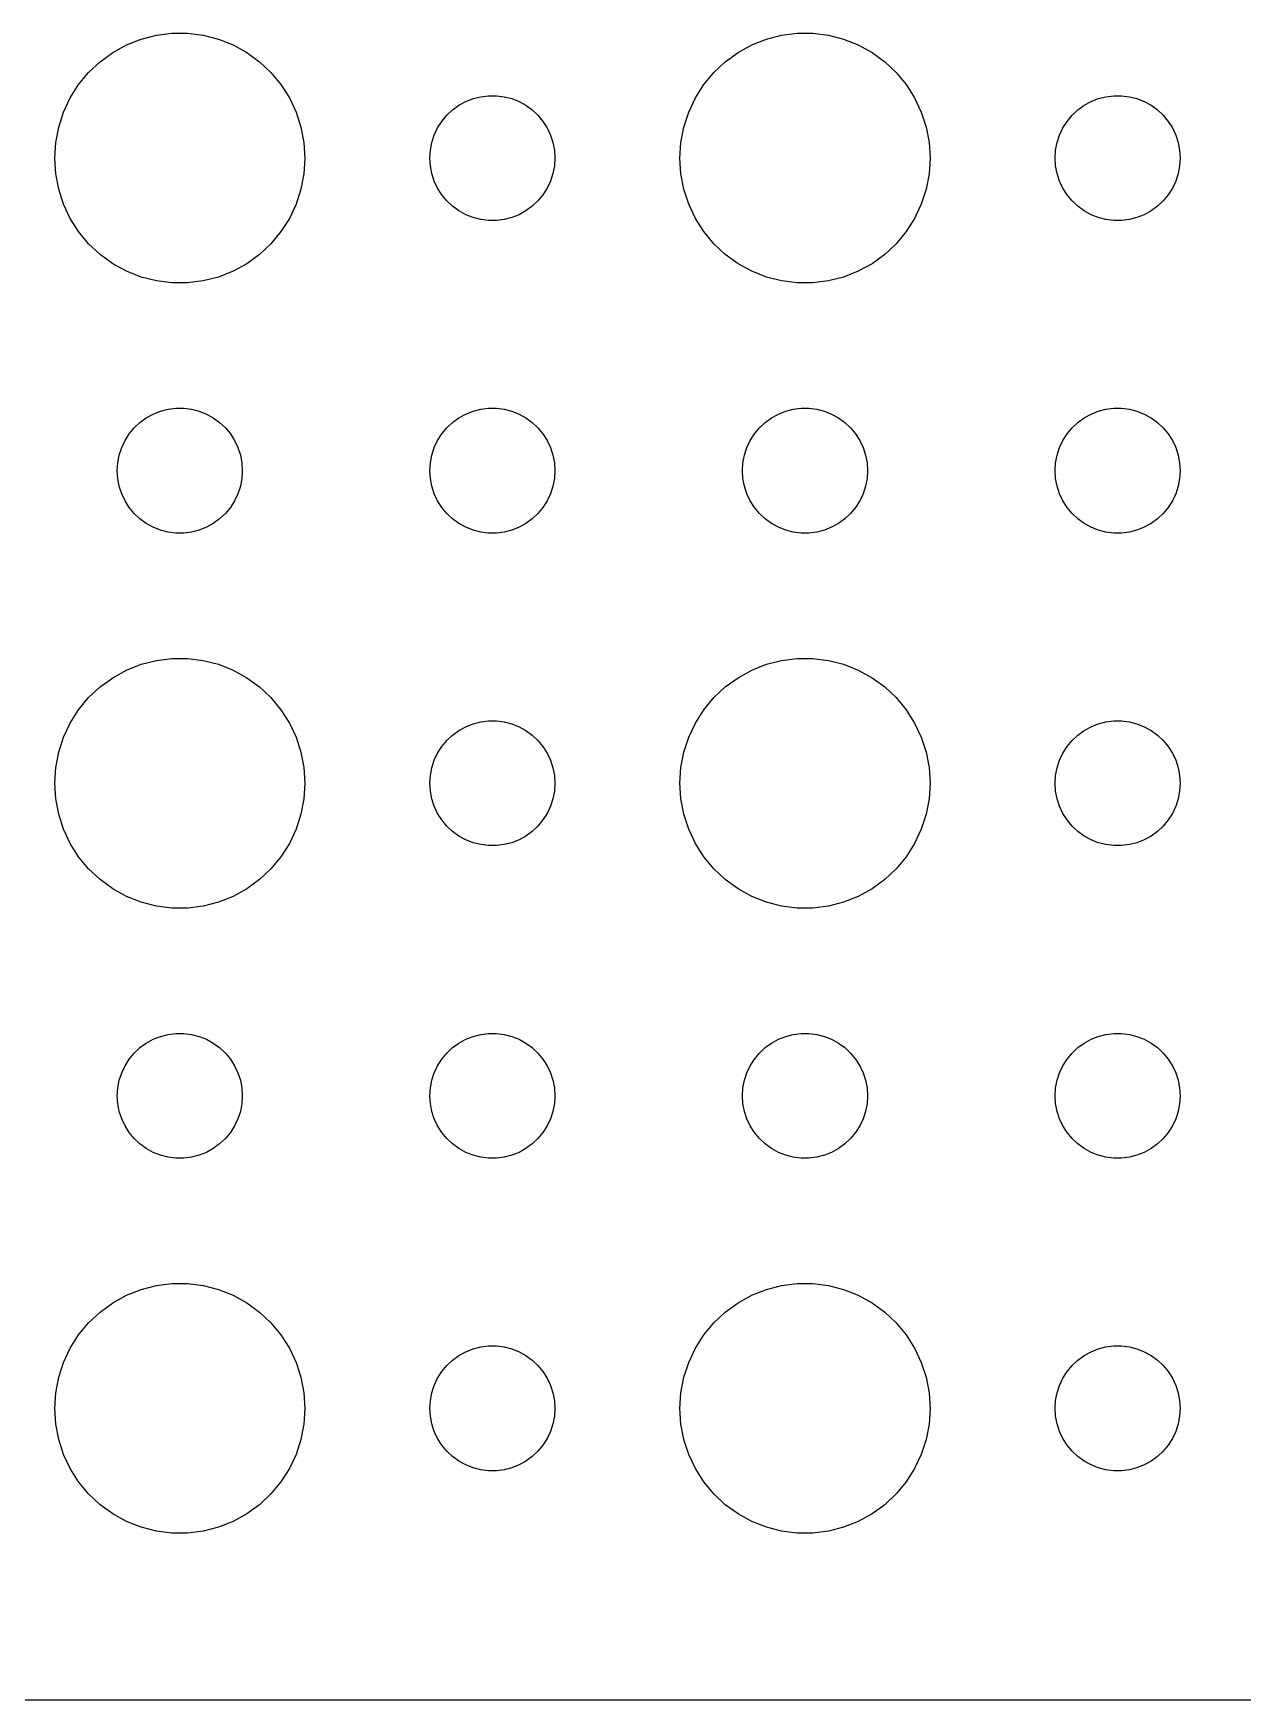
# Model space of a CAD drawing. Header units: metres. Extents: x -112 to 112, y -82 to 82.
# Drawn here: x -33.51 to -4.5, y -81.99 to -42.01 of the extents above; entities that cross this region are included whole.
import ezdxf

# ---------------------------------------------------------------- set-up
doc = ezdxf.new("R2010")
doc.units = ezdxf.units.M

msp = doc.modelspace()

# ---------------------------------------------------------------- linework, layer by layer
for p, q in [((-31.6075, -42.467), (-31.2773, -42.2855)), ((-31.2773, -42.2855), (-30.927, -42.1468)), ((-30.927, -42.1468), (-30.5621, -42.0531)), ((-30.5621, -42.0531), (-30.1884, -42.0059)), ((-30.1884, -42.0059), (-29.8116, -42.0059)), ((-29.8116, -42.0059), (-29.4379, -42.0531)), ((-29.4379, -42.0531), (-29.0729, -42.1468)), ((-29.0729, -42.1468), (-28.7227, -42.2855)), ((-28.7227, -42.2855), (-28.3925, -42.467)), ((-16.6075, -42.467), (-16.2773, -42.2855)), ((-16.2773, -42.2855), (-15.927, -42.1468)), ((-15.927, -42.1468), (-15.5621, -42.0531)), ((-15.5621, -42.0531), (-15.1884, -42.0059)), ((-15.1884, -42.0059), (-14.8116, -42.0059)), ((-14.8116, -42.0059), (-14.4379, -42.0531)), ((-14.4379, -42.0531), (-14.0729, -42.1468)), ((-14.0729, -42.1468), (-13.7227, -42.2855)), ((-13.7227, -42.2855), (-13.3925, -42.467)), ((-32.1869, -42.9464), (-31.9123, -42.6885)), ((-31.9123, -42.6885), (-31.6075, -42.467)), ((-28.3925, -42.467), (-28.0877, -42.6885)), ((-28.0877, -42.6885), (-27.8131, -42.9464)), ((-17.1869, -42.9464), (-16.9123, -42.6885)), ((-16.9123, -42.6885), (-16.6075, -42.467)), ((-13.3925, -42.467), (-13.0877, -42.6885)), ((-13.0877, -42.6885), (-12.8131, -42.9464)), ((-32.427, -43.2366), (-32.1869, -42.9464)), ((-27.8131, -42.9464), (-27.5729, -43.2366)), ((-17.427, -43.2366), (-17.1869, -42.9464)), ((-12.8131, -42.9464), (-12.5729, -43.2366)), ((-32.7893, -43.8956), (-32.6289, -43.5547)), ((-32.6289, -43.5547), (-32.427, -43.2366)), ((-27.5729, -43.2366), (-27.3711, -43.5547)), ((-27.3711, -43.5547), (-27.2107, -43.8956)), ((-23.1387, -43.6428), (-22.9635, -43.5734)), ((-22.9635, -43.5734), (-22.7811, -43.5266)), ((-22.7811, -43.5266), (-22.5942, -43.503)), ((-22.5942, -43.503), (-22.4058, -43.503)), ((-22.4058, -43.503), (-22.2189, -43.5266)), ((-22.2189, -43.5266), (-22.0365, -43.5734)), ((-22.0365, -43.5734), (-21.8613, -43.6428)), ((-17.7893, -43.8956), (-17.6289, -43.5547)), ((-17.6289, -43.5547), (-17.427, -43.2366)), ((-12.5729, -43.2366), (-12.3711, -43.5547)), ((-12.3711, -43.5547), (-12.2107, -43.8956)), ((-8.13866, -43.6428), (-7.96352, -43.5734)), ((-7.96352, -43.5734), (-7.78107, -43.5266)), ((-7.78107, -43.5266), (-7.59418, -43.503)), ((-7.59418, -43.503), (-7.40581, -43.503)), ((-7.40581, -43.503), (-7.21892, -43.5266)), ((-7.21892, -43.5266), (-7.03647, -43.5734)), ((-7.03647, -43.5734), (-6.86133, -43.6428)), ((-32.9057, -44.2539), (-32.7893, -43.8956)), ((-27.2107, -43.8956), (-27.0942, -44.2539)), ((-23.7135, -44.1183), (-23.5934, -43.9732)), ((-23.5934, -43.9732), (-23.4561, -43.8442)), ((-23.4561, -43.8442), (-23.3037, -43.7335)), ((-23.3037, -43.7335), (-23.1387, -43.6428)), ((-21.8613, -43.6428), (-21.6963, -43.7335)), ((-21.6963, -43.7335), (-21.5439, -43.8442)), ((-21.5439, -43.8442), (-21.4065, -43.9732)), ((-21.4065, -43.9732), (-21.2865, -44.1183)), ((-17.9057, -44.2539), (-17.7893, -43.8956)), ((-12.2107, -43.8956), (-12.0942, -44.2539)), ((-8.71352, -44.1183), (-8.59344, -43.9732)), ((-8.59344, -43.9732), (-8.45613, -43.8442)), ((-8.45613, -43.8442), (-8.30373, -43.7335)), ((-8.30373, -43.7335), (-8.13866, -43.6428)), ((-6.86133, -43.6428), (-6.69626, -43.7335)), ((-6.69626, -43.7335), (-6.54385, -43.8442)), ((-6.54385, -43.8442), (-6.40654, -43.9732)), ((-6.40654, -43.9732), (-6.28647, -44.1183)), ((-32.9763, -44.624), (-32.9057, -44.2539)), ((-27.0942, -44.2539), (-27.0237, -44.624)), ((-23.8947, -44.4478), (-23.8145, -44.2774)), ((-23.8145, -44.2774), (-23.7135, -44.1183)), ((-21.2865, -44.1183), (-21.1855, -44.2774)), ((-21.1855, -44.2774), (-21.1053, -44.4478)), ((-17.9763, -44.624), (-17.9057, -44.2539)), ((-12.0942, -44.2539), (-12.0237, -44.624)), ((-8.89465, -44.4478), (-8.81445, -44.2774)), ((-8.81445, -44.2774), (-8.71352, -44.1183)), ((-6.28647, -44.1183), (-6.18553, -44.2774)), ((-6.18553, -44.2774), (-6.10533, -44.4478)), ((-33, -45), (-32.9763, -44.624)), ((-27.0237, -44.624), (-27, -45)), ((-23.9882, -44.812), (-23.9529, -44.627)), ((-23.9529, -44.627), (-23.8947, -44.4478)), ((-21.1053, -44.4478), (-21.0471, -44.627)), ((-21.0471, -44.627), (-21.0118, -44.812)), ((-18, -45), (-17.9763, -44.624)), ((-12.0237, -44.624), (-12, -45)), ((-8.98816, -44.812), (-8.95287, -44.627)), ((-8.95287, -44.627), (-8.89465, -44.4478)), ((-6.10533, -44.4478), (-6.04712, -44.627)), ((-6.04712, -44.627), (-6.01183, -44.812)), ((-32.9763, -45.376), (-33, -45)), ((-27, -45), (-27.0237, -45.376)), ((-24, -45), (-23.9882, -44.812)), ((-23.9882, -45.188), (-24, -45)), ((-21.0118, -44.812), (-21, -45)), ((-21, -45), (-21.0118, -45.188)), ((-17.9763, -45.376), (-18, -45)), ((-12, -45), (-12.0237, -45.376)), ((-9, -45), (-8.98816, -44.812)), ((-8.98816, -45.188), (-9, -45)), ((-6.01183, -44.812), (-6, -45)), ((-6, -45), (-6.01183, -45.188)), ((-32.9057, -45.7461), (-32.9763, -45.376)), ((-27.0237, -45.376), (-27.0942, -45.7461)), ((-23.9529, -45.373), (-23.9882, -45.188)), ((-23.8947, -45.5522), (-23.9529, -45.373)), ((-23.8145, -45.7226), (-23.8947, -45.5522)), ((-21.1053, -45.5522), (-21.1855, -45.7226)), ((-21.0471, -45.373), (-21.1053, -45.5522)), ((-21.0118, -45.188), (-21.0471, -45.373)), ((-17.9057, -45.7461), (-17.9763, -45.376)), ((-12.0237, -45.376), (-12.0942, -45.7461)), ((-8.95287, -45.373), (-8.98816, -45.188)), ((-8.89465, -45.5522), (-8.95287, -45.373)), ((-8.81445, -45.7226), (-8.89465, -45.5522)), ((-6.10533, -45.5522), (-6.18553, -45.7226)), ((-6.04712, -45.373), (-6.10533, -45.5522)), ((-6.01183, -45.188), (-6.04712, -45.373)), ((-32.7893, -46.1044), (-32.9057, -45.7461)), ((-27.0942, -45.7461), (-27.2107, -46.1044)), ((-23.7135, -45.8817), (-23.8145, -45.7226)), ((-23.5934, -46.0268), (-23.7135, -45.8817)), ((-21.2865, -45.8817), (-21.4065, -46.0268)), ((-21.1855, -45.7226), (-21.2865, -45.8817)), ((-17.7893, -46.1044), (-17.9057, -45.7461)), ((-12.0942, -45.7461), (-12.2107, -46.1044)), ((-8.71352, -45.8817), (-8.81445, -45.7226)), ((-8.59344, -46.0268), (-8.71352, -45.8817)), ((-6.28647, -45.8817), (-6.40654, -46.0268)), ((-6.18553, -45.7226), (-6.28647, -45.8817)), ((-32.6289, -46.4453), (-32.7893, -46.1044)), ((-27.2107, -46.1044), (-27.3711, -46.4453)), ((-23.4561, -46.1558), (-23.5934, -46.0268)), ((-23.3037, -46.2665), (-23.4561, -46.1558)), ((-23.1387, -46.3572), (-23.3037, -46.2665)), ((-22.9635, -46.4266), (-23.1387, -46.3572)), ((-21.8613, -46.3572), (-22.0365, -46.4266)), ((-21.6963, -46.2665), (-21.8613, -46.3572)), ((-21.5439, -46.1558), (-21.6963, -46.2665)), ((-21.4065, -46.0268), (-21.5439, -46.1558)), ((-17.6289, -46.4453), (-17.7893, -46.1044)), ((-12.2107, -46.1044), (-12.3711, -46.4453)), ((-8.45613, -46.1558), (-8.59344, -46.0268)), ((-8.30373, -46.2665), (-8.45613, -46.1558)), ((-8.13866, -46.3572), (-8.30373, -46.2665)), ((-7.96352, -46.4266), (-8.13866, -46.3572)), ((-6.86133, -46.3572), (-7.03647, -46.4266)), ((-6.69626, -46.2665), (-6.86133, -46.3572)), ((-6.54385, -46.1558), (-6.69626, -46.2665)), ((-6.40654, -46.0268), (-6.54385, -46.1558)), ((-32.427, -46.7634), (-32.6289, -46.4453)), ((-32.1869, -47.0536), (-32.427, -46.7634)), ((-27.5729, -46.7634), (-27.8131, -47.0536)), ((-27.3711, -46.4453), (-27.5729, -46.7634)), ((-22.7811, -46.4734), (-22.9635, -46.4266)), ((-22.5942, -46.497), (-22.7811, -46.4734)), ((-22.4058, -46.497), (-22.5942, -46.497)), ((-22.2189, -46.4734), (-22.4058, -46.497)), ((-22.0365, -46.4266), (-22.2189, -46.4734)), ((-17.427, -46.7634), (-17.6289, -46.4453)), ((-17.1869, -47.0536), (-17.427, -46.7634)), ((-12.5729, -46.7634), (-12.8131, -47.0536)), ((-12.3711, -46.4453), (-12.5729, -46.7634)), ((-7.78107, -46.4734), (-7.96352, -46.4266)), ((-7.59418, -46.497), (-7.78107, -46.4734)), ((-7.40581, -46.497), (-7.59418, -46.497)), ((-7.21892, -46.4734), (-7.40581, -46.497)), ((-7.03647, -46.4266), (-7.21892, -46.4734)), ((-31.9123, -47.3115), (-32.1869, -47.0536)), ((-27.8131, -47.0536), (-28.0877, -47.3115)), ((-16.9123, -47.3115), (-17.1869, -47.0536)), ((-12.8131, -47.0536), (-13.0877, -47.3115)), ((-31.6075, -47.533), (-31.9123, -47.3115)), ((-31.2773, -47.7145), (-31.6075, -47.533)), ((-28.3925, -47.533), (-28.7227, -47.7145)), ((-28.0877, -47.3115), (-28.3925, -47.533)), ((-16.6075, -47.533), (-16.9123, -47.3115)), ((-16.2773, -47.7145), (-16.6075, -47.533)), ((-13.3925, -47.533), (-13.7227, -47.7145)), ((-13.0877, -47.3115), (-13.3925, -47.533)), ((-30.927, -47.8532), (-31.2773, -47.7145)), ((-30.5621, -47.9469), (-30.927, -47.8532)), ((-30.1884, -47.9941), (-30.5621, -47.9469)), ((-29.4379, -47.9469), (-29.8116, -47.9941)), ((-29.0729, -47.8532), (-29.4379, -47.9469)), ((-28.7227, -47.7145), (-29.0729, -47.8532)), ((-15.927, -47.8532), (-16.2773, -47.7145)), ((-15.5621, -47.9469), (-15.927, -47.8532)), ((-15.1884, -47.9941), (-15.5621, -47.9469)), ((-14.4379, -47.9469), (-14.8116, -47.9941)), ((-14.0729, -47.8532), (-14.4379, -47.9469)), ((-13.7227, -47.7145), (-14.0729, -47.8532)), ((-29.8116, -47.9941), (-30.1884, -47.9941)), ((-14.8116, -47.9941), (-15.1884, -47.9941)), ((-30.8037, -51.2335), (-30.6387, -51.1428)), ((-30.6387, -51.1428), (-30.4635, -51.0734)), ((-30.4635, -51.0734), (-30.2811, -51.0266)), ((-30.2811, -51.0266), (-30.0942, -51.003)), ((-30.0942, -51.003), (-29.9058, -51.003)), ((-29.9058, -51.003), (-29.7189, -51.0266)), ((-29.7189, -51.0266), (-29.5365, -51.0734)), ((-29.5365, -51.0734), (-29.3613, -51.1428)), ((-29.3613, -51.1428), (-29.1963, -51.2335)), ((-23.3037, -51.2335), (-23.1387, -51.1428)), ((-23.1387, -51.1428), (-22.9635, -51.0734)), ((-22.9635, -51.0734), (-22.7811, -51.0266)), ((-22.7811, -51.0266), (-22.5942, -51.003)), ((-22.5942, -51.003), (-22.4058, -51.003)), ((-22.4058, -51.003), (-22.2189, -51.0266)), ((-22.2189, -51.0266), (-22.0365, -51.0734)), ((-22.0365, -51.0734), (-21.8613, -51.1428)), ((-21.8613, -51.1428), (-21.6963, -51.2335)), ((-15.8037, -51.2335), (-15.6387, -51.1428)), ((-15.6387, -51.1428), (-15.4635, -51.0734)), ((-15.4635, -51.0734), (-15.2811, -51.0266)), ((-15.2811, -51.0266), (-15.0942, -51.003)), ((-15.0942, -51.003), (-14.9058, -51.003)), ((-14.9058, -51.003), (-14.7189, -51.0266)), ((-14.7189, -51.0266), (-14.5365, -51.0734)), ((-14.5365, -51.0734), (-14.3613, -51.1428)), ((-14.3613, -51.1428), (-14.1963, -51.2335)), ((-8.30373, -51.2335), (-8.13866, -51.1428)), ((-8.13866, -51.1428), (-7.96352, -51.0734)), ((-7.96352, -51.0734), (-7.78107, -51.0266)), ((-7.78107, -51.0266), (-7.59418, -51.003)), ((-7.59418, -51.003), (-7.40581, -51.003)), ((-7.40581, -51.003), (-7.21892, -51.0266)), ((-7.21892, -51.0266), (-7.03647, -51.0734)), ((-7.03647, -51.0734), (-6.86133, -51.1428)), ((-6.86133, -51.1428), (-6.69626, -51.2335)), ((-31.2135, -51.6183), (-31.0934, -51.4732)), ((-31.0934, -51.4732), (-30.9561, -51.3442)), ((-30.9561, -51.3442), (-30.8037, -51.2335)), ((-29.1963, -51.2335), (-29.0439, -51.3442)), ((-29.0439, -51.3442), (-28.9065, -51.4732)), ((-28.9065, -51.4732), (-28.7865, -51.6183)), ((-23.7135, -51.6183), (-23.5934, -51.4732)), ((-23.5934, -51.4732), (-23.4561, -51.3442)), ((-23.4561, -51.3442), (-23.3037, -51.2335)), ((-21.6963, -51.2335), (-21.5439, -51.3442)), ((-21.5439, -51.3442), (-21.4065, -51.4732)), ((-21.4065, -51.4732), (-21.2865, -51.6183)), ((-16.2135, -51.6183), (-16.0934, -51.4732)), ((-16.0934, -51.4732), (-15.9561, -51.3442)), ((-15.9561, -51.3442), (-15.8037, -51.2335)), ((-14.1963, -51.2335), (-14.0439, -51.3442)), ((-14.0439, -51.3442), (-13.9065, -51.4732)), ((-13.9065, -51.4732), (-13.7865, -51.6183)), ((-8.71352, -51.6183), (-8.59344, -51.4732)), ((-8.59344, -51.4732), (-8.45613, -51.3442)), ((-8.45613, -51.3442), (-8.30373, -51.2335)), ((-6.69626, -51.2335), (-6.54385, -51.3442)), ((-6.54385, -51.3442), (-6.40654, -51.4732)), ((-6.40654, -51.4732), (-6.28647, -51.6183)), ((-31.4529, -52.127), (-31.3947, -51.9478)), ((-31.3947, -51.9478), (-31.3145, -51.7774)), ((-31.3145, -51.7774), (-31.2135, -51.6183)), ((-28.7865, -51.6183), (-28.6855, -51.7774)), ((-28.6855, -51.7774), (-28.6053, -51.9478)), ((-28.6053, -51.9478), (-28.5471, -52.127)), ((-23.9529, -52.127), (-23.8947, -51.9478)), ((-23.8947, -51.9478), (-23.8145, -51.7774)), ((-23.8145, -51.7774), (-23.7135, -51.6183)), ((-21.2865, -51.6183), (-21.1855, -51.7774)), ((-21.1855, -51.7774), (-21.1053, -51.9478)), ((-21.1053, -51.9478), (-21.0471, -52.127)), ((-16.4529, -52.127), (-16.3947, -51.9478)), ((-16.3947, -51.9478), (-16.3145, -51.7774)), ((-16.3145, -51.7774), (-16.2135, -51.6183)), ((-13.7865, -51.6183), (-13.6855, -51.7774)), ((-13.6855, -51.7774), (-13.6053, -51.9478)), ((-13.6053, -51.9478), (-13.5471, -52.127)), ((-8.95287, -52.127), (-8.89465, -51.9478)), ((-8.89465, -51.9478), (-8.81445, -51.7774)), ((-8.81445, -51.7774), (-8.71352, -51.6183)), ((-6.28647, -51.6183), (-6.18553, -51.7774)), ((-6.18553, -51.7774), (-6.10533, -51.9478)), ((-6.10533, -51.9478), (-6.04712, -52.127)), ((-31.5, -52.5), (-31.4882, -52.312)), ((-31.4882, -52.312), (-31.4529, -52.127)), ((-28.5471, -52.127), (-28.5118, -52.312)), ((-28.5118, -52.312), (-28.5, -52.5)), ((-24, -52.5), (-23.9882, -52.312)), ((-23.9882, -52.312), (-23.9529, -52.127)), ((-21.0471, -52.127), (-21.0118, -52.312)), ((-21.0118, -52.312), (-21, -52.5)), ((-16.5, -52.5), (-16.4882, -52.312)), ((-16.4882, -52.312), (-16.4529, -52.127)), ((-13.5471, -52.127), (-13.5118, -52.312)), ((-13.5118, -52.312), (-13.5, -52.5)), ((-9, -52.5), (-8.98816, -52.312)), ((-8.98816, -52.312), (-8.95287, -52.127)), ((-6.04712, -52.127), (-6.01183, -52.312)), ((-6.01183, -52.312), (-6, -52.5)), ((-31.4882, -52.688), (-31.5, -52.5)), ((-31.4529, -52.873), (-31.4882, -52.688)), ((-28.5118, -52.688), (-28.5471, -52.873)), ((-28.5, -52.5), (-28.5118, -52.688)), ((-23.9882, -52.688), (-24, -52.5)), ((-23.9529, -52.873), (-23.9882, -52.688)), ((-21.0118, -52.688), (-21.0471, -52.873)), ((-21, -52.5), (-21.0118, -52.688)), ((-16.4882, -52.688), (-16.5, -52.5)), ((-16.4529, -52.873), (-16.4882, -52.688)), ((-13.5118, -52.688), (-13.5471, -52.873)), ((-13.5, -52.5), (-13.5118, -52.688)), ((-8.98816, -52.688), (-9, -52.5)), ((-8.95287, -52.873), (-8.98816, -52.688)), ((-6.01183, -52.688), (-6.04712, -52.873)), ((-6, -52.5), (-6.01183, -52.688)), ((-31.3947, -53.0522), (-31.4529, -52.873)), ((-31.3145, -53.2226), (-31.3947, -53.0522)), ((-28.6053, -53.0522), (-28.6855, -53.2226)), ((-28.5471, -52.873), (-28.6053, -53.0522)), ((-23.8947, -53.0522), (-23.9529, -52.873)), ((-23.8145, -53.2226), (-23.8947, -53.0522)), ((-21.1053, -53.0522), (-21.1855, -53.2226)), ((-21.0471, -52.873), (-21.1053, -53.0522)), ((-16.3947, -53.0522), (-16.4529, -52.873)), ((-16.3145, -53.2226), (-16.3947, -53.0522)), ((-13.6053, -53.0522), (-13.6855, -53.2226)), ((-13.5471, -52.873), (-13.6053, -53.0522)), ((-8.89465, -53.0522), (-8.95287, -52.873)), ((-8.81445, -53.2226), (-8.89465, -53.0522)), ((-6.10533, -53.0522), (-6.18553, -53.2226)), ((-6.04712, -52.873), (-6.10533, -53.0522)), ((-31.2135, -53.3817), (-31.3145, -53.2226)), ((-31.0934, -53.5268), (-31.2135, -53.3817)), ((-30.9561, -53.6558), (-31.0934, -53.5268)), ((-28.9065, -53.5268), (-29.0439, -53.6558)), ((-28.7865, -53.3817), (-28.9065, -53.5268)), ((-28.6855, -53.2226), (-28.7865, -53.3817)), ((-23.7135, -53.3817), (-23.8145, -53.2226)), ((-23.5934, -53.5268), (-23.7135, -53.3817)), ((-23.4561, -53.6558), (-23.5934, -53.5268)), ((-21.4065, -53.5268), (-21.5439, -53.6558)), ((-21.2865, -53.3817), (-21.4065, -53.5268)), ((-21.1855, -53.2226), (-21.2865, -53.3817)), ((-16.2135, -53.3817), (-16.3145, -53.2226)), ((-16.0934, -53.5268), (-16.2135, -53.3817)), ((-15.9561, -53.6558), (-16.0934, -53.5268)), ((-13.9065, -53.5268), (-14.0439, -53.6558)), ((-13.7865, -53.3817), (-13.9065, -53.5268)), ((-13.6855, -53.2226), (-13.7865, -53.3817)), ((-8.71352, -53.3817), (-8.81445, -53.2226)), ((-8.59344, -53.5268), (-8.71352, -53.3817)), ((-8.45613, -53.6558), (-8.59344, -53.5268)), ((-6.40654, -53.5268), (-6.54385, -53.6558)), ((-6.28647, -53.3817), (-6.40654, -53.5268)), ((-6.18553, -53.2226), (-6.28647, -53.3817)), ((-30.8037, -53.7665), (-30.9561, -53.6558)), ((-30.6387, -53.8572), (-30.8037, -53.7665)), ((-30.4635, -53.9266), (-30.6387, -53.8572)), ((-30.2811, -53.9734), (-30.4635, -53.9266)), ((-30.0942, -53.997), (-30.2811, -53.9734)), ((-29.7189, -53.9734), (-29.9058, -53.997)), ((-29.5365, -53.9266), (-29.7189, -53.9734)), ((-29.3613, -53.8572), (-29.5365, -53.9266)), ((-29.1963, -53.7665), (-29.3613, -53.8572)), ((-29.0439, -53.6558), (-29.1963, -53.7665)), ((-23.3037, -53.7665), (-23.4561, -53.6558)), ((-23.1387, -53.8572), (-23.3037, -53.7665)), ((-22.9635, -53.9266), (-23.1387, -53.8572)), ((-22.7811, -53.9734), (-22.9635, -53.9266)), ((-22.5942, -53.997), (-22.7811, -53.9734)), ((-22.2189, -53.9734), (-22.4058, -53.997)), ((-22.0365, -53.9266), (-22.2189, -53.9734)), ((-21.8613, -53.8572), (-22.0365, -53.9266)), ((-21.6963, -53.7665), (-21.8613, -53.8572)), ((-21.5439, -53.6558), (-21.6963, -53.7665)), ((-15.8037, -53.7665), (-15.9561, -53.6558)), ((-15.6387, -53.8572), (-15.8037, -53.7665)), ((-15.4635, -53.9266), (-15.6387, -53.8572)), ((-15.2811, -53.9734), (-15.4635, -53.9266)), ((-15.0942, -53.997), (-15.2811, -53.9734)), ((-14.7189, -53.9734), (-14.9058, -53.997)), ((-14.5365, -53.9266), (-14.7189, -53.9734)), ((-14.3613, -53.8572), (-14.5365, -53.9266)), ((-14.1963, -53.7665), (-14.3613, -53.8572)), ((-14.0439, -53.6558), (-14.1963, -53.7665)), ((-8.30373, -53.7665), (-8.45613, -53.6558)), ((-8.13866, -53.8572), (-8.30373, -53.7665)), ((-7.96352, -53.9266), (-8.13866, -53.8572)), ((-7.78107, -53.9734), (-7.96352, -53.9266)), ((-7.59418, -53.997), (-7.78107, -53.9734)), ((-7.21892, -53.9734), (-7.40581, -53.997)), ((-7.03647, -53.9266), (-7.21892, -53.9734)), ((-6.86133, -53.8572), (-7.03647, -53.9266)), ((-6.69626, -53.7665), (-6.86133, -53.8572)), ((-6.54385, -53.6558), (-6.69626, -53.7665)), ((-29.9058, -53.997), (-30.0942, -53.997)), ((-22.4058, -53.997), (-22.5942, -53.997)), ((-14.9058, -53.997), (-15.0942, -53.997)), ((-7.40581, -53.997), (-7.59418, -53.997)), ((-31.2773, -57.2855), (-30.927, -57.1468)), ((-30.927, -57.1468), (-30.5621, -57.0531)), ((-30.5621, -57.0531), (-30.1884, -57.0059)), ((-30.1884, -57.0059), (-29.8116, -57.0059)), ((-29.8116, -57.0059), (-29.4379, -57.0531)), ((-29.4379, -57.0531), (-29.0729, -57.1468)), ((-29.0729, -57.1468), (-28.7227, -57.2855)), ((-16.2773, -57.2855), (-15.927, -57.1468)), ((-15.927, -57.1468), (-15.5621, -57.0531)), ((-15.5621, -57.0531), (-15.1884, -57.0059)), ((-15.1884, -57.0059), (-14.8116, -57.0059)), ((-14.8116, -57.0059), (-14.4379, -57.0531)), ((-14.4379, -57.0531), (-14.0729, -57.1468)), ((-14.0729, -57.1468), (-13.7227, -57.2855)), ((-31.9123, -57.6885), (-31.6075, -57.467)), ((-31.6075, -57.467), (-31.2773, -57.2855)), ((-28.7227, -57.2855), (-28.3925, -57.467)), ((-28.3925, -57.467), (-28.0877, -57.6885)), ((-16.9123, -57.6885), (-16.6075, -57.467)), ((-16.6075, -57.467), (-16.2773, -57.2855)), ((-13.7227, -57.2855), (-13.3925, -57.467)), ((-13.3925, -57.467), (-13.0877, -57.6885)), ((-32.427, -58.2366), (-32.1869, -57.9464)), ((-32.1869, -57.9464), (-31.9123, -57.6885)), ((-28.0877, -57.6885), (-27.8131, -57.9464)), ((-27.8131, -57.9464), (-27.5729, -58.2366)), ((-17.427, -58.2366), (-17.1869, -57.9464)), ((-17.1869, -57.9464), (-16.9123, -57.6885)), ((-13.0877, -57.6885), (-12.8131, -57.9464)), ((-12.8131, -57.9464), (-12.5729, -58.2366)), ((-32.6289, -58.5547), (-32.427, -58.2366)), ((-27.5729, -58.2366), (-27.3711, -58.5547)), ((-17.6289, -58.5547), (-17.427, -58.2366)), ((-12.5729, -58.2366), (-12.3711, -58.5547)), ((-32.7893, -58.8956), (-32.6289, -58.5547)), ((-27.3711, -58.5547), (-27.2107, -58.8956)), ((-23.4561, -58.8442), (-23.3037, -58.7335)), ((-23.3037, -58.7335), (-23.1387, -58.6428)), ((-23.1387, -58.6428), (-22.9635, -58.5734)), ((-22.9635, -58.5734), (-22.7811, -58.5266)), ((-22.7811, -58.5266), (-22.5942, -58.503)), ((-22.5942, -58.503), (-22.4058, -58.503)), ((-22.4058, -58.503), (-22.2189, -58.5266)), ((-22.2189, -58.5266), (-22.0365, -58.5734)), ((-22.0365, -58.5734), (-21.8613, -58.6428)), ((-21.8613, -58.6428), (-21.6963, -58.7335)), ((-21.6963, -58.7335), (-21.5439, -58.8442)), ((-17.7893, -58.8956), (-17.6289, -58.5547)), ((-12.3711, -58.5547), (-12.2107, -58.8956)), ((-8.45613, -58.8442), (-8.30373, -58.7335)), ((-8.30373, -58.7335), (-8.13866, -58.6428)), ((-8.13866, -58.6428), (-7.96352, -58.5734)), ((-7.96352, -58.5734), (-7.78107, -58.5266)), ((-7.78107, -58.5266), (-7.59418, -58.503)), ((-7.59418, -58.503), (-7.40581, -58.503)), ((-7.40581, -58.503), (-7.21892, -58.5266)), ((-7.21892, -58.5266), (-7.03647, -58.5734)), ((-7.03647, -58.5734), (-6.86133, -58.6428)), ((-6.86133, -58.6428), (-6.69626, -58.7335)), ((-6.69626, -58.7335), (-6.54385, -58.8442)), ((-32.9057, -59.2539), (-32.7893, -58.8956)), ((-27.2107, -58.8956), (-27.0942, -59.2539)), ((-23.8145, -59.2774), (-23.7135, -59.1183)), ((-23.7135, -59.1183), (-23.5934, -58.9732)), ((-23.5934, -58.9732), (-23.4561, -58.8442)), ((-21.5439, -58.8442), (-21.4065, -58.9732)), ((-21.4065, -58.9732), (-21.2865, -59.1183)), ((-21.2865, -59.1183), (-21.1855, -59.2774)), ((-17.9057, -59.2539), (-17.7893, -58.8956)), ((-12.2107, -58.8956), (-12.0942, -59.2539)), ((-8.81445, -59.2774), (-8.71352, -59.1183)), ((-8.71352, -59.1183), (-8.59344, -58.9732)), ((-8.59344, -58.9732), (-8.45613, -58.8442)), ((-6.54385, -58.8442), (-6.40654, -58.9732)), ((-6.40654, -58.9732), (-6.28647, -59.1183)), ((-6.28647, -59.1183), (-6.18553, -59.2774)), ((-32.9763, -59.624), (-32.9057, -59.2539)), ((-27.0942, -59.2539), (-27.0237, -59.624)), ((-23.9529, -59.627), (-23.8947, -59.4478)), ((-23.8947, -59.4478), (-23.8145, -59.2774)), ((-21.1855, -59.2774), (-21.1053, -59.4478)), ((-21.1053, -59.4478), (-21.0471, -59.627)), ((-17.9763, -59.624), (-17.9057, -59.2539)), ((-12.0942, -59.2539), (-12.0237, -59.624)), ((-8.95287, -59.627), (-8.89465, -59.4478)), ((-8.89465, -59.4478), (-8.81445, -59.2774)), ((-6.18553, -59.2774), (-6.10533, -59.4478)), ((-6.10533, -59.4478), (-6.04712, -59.627)), ((-33, -60), (-32.9763, -59.624)), ((-27.0237, -59.624), (-27, -60)), ((-24, -60), (-23.9882, -59.812)), ((-23.9882, -59.812), (-23.9529, -59.627)), ((-21.0471, -59.627), (-21.0118, -59.812)), ((-21.0118, -59.812), (-21, -60)), ((-18, -60), (-17.9763, -59.624)), ((-12.0237, -59.624), (-12, -60)), ((-9, -60), (-8.98816, -59.812)), ((-8.98816, -59.812), (-8.95287, -59.627)), ((-6.04712, -59.627), (-6.01183, -59.812)), ((-6.01183, -59.812), (-6, -60)), ((-32.9763, -60.376), (-33, -60)), ((-32.9057, -60.7461), (-32.9763, -60.376)), ((-27.0237, -60.376), (-27.0942, -60.7461)), ((-27, -60), (-27.0237, -60.376)), ((-23.9882, -60.188), (-24, -60)), ((-23.9529, -60.373), (-23.9882, -60.188)), ((-23.8947, -60.5522), (-23.9529, -60.373)), ((-21.0471, -60.373), (-21.1053, -60.5522)), ((-21.0118, -60.188), (-21.0471, -60.373)), ((-21, -60), (-21.0118, -60.188)), ((-17.9763, -60.376), (-18, -60)), ((-17.9057, -60.7461), (-17.9763, -60.376)), ((-12.0237, -60.376), (-12.0942, -60.7461)), ((-12, -60), (-12.0237, -60.376)), ((-8.98816, -60.188), (-9, -60)), ((-8.95287, -60.373), (-8.98816, -60.188)), ((-8.89465, -60.5522), (-8.95287, -60.373)), ((-6.04712, -60.373), (-6.10533, -60.5522)), ((-6.01183, -60.188), (-6.04712, -60.373)), ((-6, -60), (-6.01183, -60.188)), ((-32.7893, -61.1044), (-32.9057, -60.7461)), ((-27.0942, -60.7461), (-27.2107, -61.1044)), ((-23.8145, -60.7226), (-23.8947, -60.5522)), ((-23.7135, -60.8817), (-23.8145, -60.7226)), ((-21.1855, -60.7226), (-21.2865, -60.8817)), ((-21.1053, -60.5522), (-21.1855, -60.7226)), ((-17.7893, -61.1044), (-17.9057, -60.7461)), ((-12.0942, -60.7461), (-12.2107, -61.1044)), ((-8.81445, -60.7226), (-8.89465, -60.5522)), ((-8.71352, -60.8817), (-8.81445, -60.7226)), ((-6.18553, -60.7226), (-6.28647, -60.8817)), ((-6.10533, -60.5522), (-6.18553, -60.7226)), ((-32.6289, -61.4453), (-32.7893, -61.1044)), ((-27.2107, -61.1044), (-27.3711, -61.4453)), ((-23.5934, -61.0268), (-23.7135, -60.8817)), ((-23.4561, -61.1558), (-23.5934, -61.0268)), ((-23.3037, -61.2665), (-23.4561, -61.1558)), ((-21.5439, -61.1558), (-21.6963, -61.2665)), ((-21.4065, -61.0268), (-21.5439, -61.1558)), ((-21.2865, -60.8817), (-21.4065, -61.0268)), ((-17.6289, -61.4453), (-17.7893, -61.1044)), ((-12.2107, -61.1044), (-12.3711, -61.4453)), ((-8.59344, -61.0268), (-8.71352, -60.8817)), ((-8.45613, -61.1558), (-8.59344, -61.0268)), ((-8.30373, -61.2665), (-8.45613, -61.1558)), ((-6.54385, -61.1558), (-6.69626, -61.2665)), ((-6.40654, -61.0268), (-6.54385, -61.1558)), ((-6.28647, -60.8817), (-6.40654, -61.0268)), ((-32.427, -61.7634), (-32.6289, -61.4453)), ((-27.3711, -61.4453), (-27.5729, -61.7634)), ((-23.1387, -61.3572), (-23.3037, -61.2665)), ((-22.9635, -61.4266), (-23.1387, -61.3572)), ((-22.7811, -61.4734), (-22.9635, -61.4266)), ((-22.5942, -61.497), (-22.7811, -61.4734)), ((-22.4058, -61.497), (-22.5942, -61.497)), ((-22.2189, -61.4734), (-22.4058, -61.497)), ((-22.0365, -61.4266), (-22.2189, -61.4734)), ((-21.8613, -61.3572), (-22.0365, -61.4266)), ((-21.6963, -61.2665), (-21.8613, -61.3572)), ((-17.427, -61.7634), (-17.6289, -61.4453)), ((-12.3711, -61.4453), (-12.5729, -61.7634)), ((-8.13866, -61.3572), (-8.30373, -61.2665)), ((-7.96352, -61.4266), (-8.13866, -61.3572)), ((-7.78107, -61.4734), (-7.96352, -61.4266)), ((-7.59418, -61.497), (-7.78107, -61.4734)), ((-7.40581, -61.497), (-7.59418, -61.497)), ((-7.21892, -61.4734), (-7.40581, -61.497)), ((-7.03647, -61.4266), (-7.21892, -61.4734)), ((-6.86133, -61.3572), (-7.03647, -61.4266)), ((-6.69626, -61.2665), (-6.86133, -61.3572)), ((-32.1869, -62.0536), (-32.427, -61.7634)), ((-27.5729, -61.7634), (-27.8131, -62.0536)), ((-17.1869, -62.0536), (-17.427, -61.7634)), ((-12.5729, -61.7634), (-12.8131, -62.0536)), ((-31.9123, -62.3115), (-32.1869, -62.0536)), ((-31.6075, -62.533), (-31.9123, -62.3115)), ((-28.0877, -62.3115), (-28.3925, -62.533)), ((-27.8131, -62.0536), (-28.0877, -62.3115)), ((-16.9123, -62.3115), (-17.1869, -62.0536)), ((-16.6075, -62.533), (-16.9123, -62.3115)), ((-13.0877, -62.3115), (-13.3925, -62.533)), ((-12.8131, -62.0536), (-13.0877, -62.3115)), ((-31.2773, -62.7145), (-31.6075, -62.533)), ((-30.927, -62.8532), (-31.2773, -62.7145)), ((-28.7227, -62.7145), (-29.0729, -62.8532)), ((-28.3925, -62.533), (-28.7227, -62.7145)), ((-16.2773, -62.7145), (-16.6075, -62.533)), ((-15.927, -62.8532), (-16.2773, -62.7145)), ((-13.7227, -62.7145), (-14.0729, -62.8532)), ((-13.3925, -62.533), (-13.7227, -62.7145)), ((-30.5621, -62.9469), (-30.927, -62.8532)), ((-30.1884, -62.9941), (-30.5621, -62.9469)), ((-29.8116, -62.9941), (-30.1884, -62.9941)), ((-29.4379, -62.9469), (-29.8116, -62.9941)), ((-29.0729, -62.8532), (-29.4379, -62.9469)), ((-15.5621, -62.9469), (-15.927, -62.8532)), ((-15.1884, -62.9941), (-15.5621, -62.9469)), ((-14.8116, -62.9941), (-15.1884, -62.9941)), ((-14.4379, -62.9469), (-14.8116, -62.9941)), ((-14.0729, -62.8532), (-14.4379, -62.9469)), ((-31.0934, -66.4732), (-30.9561, -66.3442)), ((-30.9561, -66.3442), (-30.8037, -66.2335)), ((-30.8037, -66.2335), (-30.6387, -66.1428)), ((-30.6387, -66.1428), (-30.4635, -66.0734)), ((-30.4635, -66.0734), (-30.2811, -66.0266)), ((-30.2811, -66.0266), (-30.0942, -66.003)), ((-30.0942, -66.003), (-29.9058, -66.003)), ((-29.9058, -66.003), (-29.7189, -66.0266)), ((-29.7189, -66.0266), (-29.5365, -66.0734)), ((-29.5365, -66.0734), (-29.3613, -66.1428)), ((-29.3613, -66.1428), (-29.1963, -66.2335)), ((-29.1963, -66.2335), (-29.0439, -66.3442)), ((-29.0439, -66.3442), (-28.9065, -66.4732)), ((-23.5934, -66.4732), (-23.4561, -66.3442)), ((-23.4561, -66.3442), (-23.3037, -66.2335)), ((-23.3037, -66.2335), (-23.1387, -66.1428)), ((-23.1387, -66.1428), (-22.9635, -66.0734)), ((-22.9635, -66.0734), (-22.7811, -66.0266)), ((-22.7811, -66.0266), (-22.5942, -66.003)), ((-22.5942, -66.003), (-22.4058, -66.003)), ((-22.4058, -66.003), (-22.2189, -66.0266)), ((-22.2189, -66.0266), (-22.0365, -66.0734)), ((-22.0365, -66.0734), (-21.8613, -66.1428)), ((-21.8613, -66.1428), (-21.6963, -66.2335)), ((-21.6963, -66.2335), (-21.5439, -66.3442)), ((-21.5439, -66.3442), (-21.4065, -66.4732)), ((-16.0934, -66.4732), (-15.9561, -66.3442)), ((-15.9561, -66.3442), (-15.8037, -66.2335)), ((-15.8037, -66.2335), (-15.6387, -66.1428)), ((-15.6387, -66.1428), (-15.4635, -66.0734)), ((-15.4635, -66.0734), (-15.2811, -66.0266)), ((-15.2811, -66.0266), (-15.0942, -66.003)), ((-15.0942, -66.003), (-14.9058, -66.003)), ((-14.9058, -66.003), (-14.7189, -66.0266)), ((-14.7189, -66.0266), (-14.5365, -66.0734)), ((-14.5365, -66.0734), (-14.3613, -66.1428)), ((-14.3613, -66.1428), (-14.1963, -66.2335)), ((-14.1963, -66.2335), (-14.0439, -66.3442)), ((-14.0439, -66.3442), (-13.9065, -66.4732)), ((-8.59344, -66.4732), (-8.45613, -66.3442)), ((-8.45613, -66.3442), (-8.30373, -66.2335)), ((-8.30373, -66.2335), (-8.13866, -66.1428)), ((-8.13866, -66.1428), (-7.96352, -66.0734)), ((-7.96352, -66.0734), (-7.78107, -66.0266)), ((-7.78107, -66.0266), (-7.59418, -66.003)), ((-7.59418, -66.003), (-7.40581, -66.003)), ((-7.40581, -66.003), (-7.21892, -66.0266)), ((-7.21892, -66.0266), (-7.03647, -66.0734)), ((-7.03647, -66.0734), (-6.86133, -66.1428)), ((-6.86133, -66.1428), (-6.69626, -66.2335)), ((-6.69626, -66.2335), (-6.54385, -66.3442)), ((-6.54385, -66.3442), (-6.40654, -66.4732)), ((-31.3145, -66.7774), (-31.2135, -66.6183)), ((-31.2135, -66.6183), (-31.0934, -66.4732)), ((-28.9065, -66.4732), (-28.7865, -66.6183)), ((-28.7865, -66.6183), (-28.6855, -66.7774)), ((-23.8145, -66.7774), (-23.7135, -66.6183)), ((-23.7135, -66.6183), (-23.5934, -66.4732)), ((-21.4065, -66.4732), (-21.2865, -66.6183)), ((-21.2865, -66.6183), (-21.1855, -66.7774)), ((-16.3145, -66.7774), (-16.2135, -66.6183)), ((-16.2135, -66.6183), (-16.0934, -66.4732)), ((-13.9065, -66.4732), (-13.7865, -66.6183)), ((-13.7865, -66.6183), (-13.6855, -66.7774)), ((-8.81445, -66.7774), (-8.71352, -66.6183)), ((-8.71352, -66.6183), (-8.59344, -66.4732)), ((-6.40654, -66.4732), (-6.28647, -66.6183)), ((-6.28647, -66.6183), (-6.18553, -66.7774)), ((-31.4882, -67.312), (-31.4529, -67.127)), ((-31.4529, -67.127), (-31.3947, -66.9478)), ((-31.3947, -66.9478), (-31.3145, -66.7774)), ((-28.6855, -66.7774), (-28.6053, -66.9478)), ((-28.6053, -66.9478), (-28.5471, -67.127)), ((-28.5471, -67.127), (-28.5118, -67.312)), ((-23.9882, -67.312), (-23.9529, -67.127)), ((-23.9529, -67.127), (-23.8947, -66.9478)), ((-23.8947, -66.9478), (-23.8145, -66.7774)), ((-21.1855, -66.7774), (-21.1053, -66.9478)), ((-21.1053, -66.9478), (-21.0471, -67.127)), ((-21.0471, -67.127), (-21.0118, -67.312)), ((-16.4882, -67.312), (-16.4529, -67.127)), ((-16.4529, -67.127), (-16.3947, -66.9478)), ((-16.3947, -66.9478), (-16.3145, -66.7774)), ((-13.6855, -66.7774), (-13.6053, -66.9478)), ((-13.6053, -66.9478), (-13.5471, -67.127)), ((-13.5471, -67.127), (-13.5118, -67.312)), ((-8.98816, -67.312), (-8.95287, -67.127)), ((-8.95287, -67.127), (-8.89465, -66.9478)), ((-8.89465, -66.9478), (-8.81445, -66.7774)), ((-6.18553, -66.7774), (-6.10533, -66.9478)), ((-6.10533, -66.9478), (-6.04712, -67.127)), ((-6.04712, -67.127), (-6.01183, -67.312)), ((-31.5, -67.5), (-31.4882, -67.312)), ((-31.4882, -67.688), (-31.5, -67.5)), ((-28.5118, -67.312), (-28.5, -67.5)), ((-28.5, -67.5), (-28.5118, -67.688)), ((-24, -67.5), (-23.9882, -67.312)), ((-23.9882, -67.688), (-24, -67.5)), ((-21.0118, -67.312), (-21, -67.5)), ((-21, -67.5), (-21.0118, -67.688)), ((-16.5, -67.5), (-16.4882, -67.312)), ((-16.4882, -67.688), (-16.5, -67.5)), ((-13.5118, -67.312), (-13.5, -67.5)), ((-13.5, -67.5), (-13.5118, -67.688)), ((-9, -67.5), (-8.98816, -67.312)), ((-8.98816, -67.688), (-9, -67.5)), ((-6.01183, -67.312), (-6, -67.5)), ((-6, -67.5), (-6.01183, -67.688)), ((-31.4529, -67.873), (-31.4882, -67.688)), ((-31.3947, -68.0522), (-31.4529, -67.873)), ((-28.5471, -67.873), (-28.6053, -68.0522)), ((-28.5118, -67.688), (-28.5471, -67.873)), ((-23.9529, -67.873), (-23.9882, -67.688)), ((-23.8947, -68.0522), (-23.9529, -67.873)), ((-21.0471, -67.873), (-21.1053, -68.0522)), ((-21.0118, -67.688), (-21.0471, -67.873)), ((-16.4529, -67.873), (-16.4882, -67.688)), ((-16.3947, -68.0522), (-16.4529, -67.873)), ((-13.5471, -67.873), (-13.6053, -68.0522)), ((-13.5118, -67.688), (-13.5471, -67.873)), ((-8.95287, -67.873), (-8.98816, -67.688)), ((-8.89465, -68.0522), (-8.95287, -67.873)), ((-6.04712, -67.873), (-6.10533, -68.0522)), ((-6.01183, -67.688), (-6.04712, -67.873)), ((-31.3145, -68.2226), (-31.3947, -68.0522)), ((-31.2135, -68.3817), (-31.3145, -68.2226)), ((-28.6855, -68.2226), (-28.7865, -68.3817)), ((-28.6053, -68.0522), (-28.6855, -68.2226)), ((-23.8145, -68.2226), (-23.8947, -68.0522)), ((-23.7135, -68.3817), (-23.8145, -68.2226)), ((-21.1855, -68.2226), (-21.2865, -68.3817)), ((-21.1053, -68.0522), (-21.1855, -68.2226)), ((-16.3145, -68.2226), (-16.3947, -68.0522)), ((-16.2135, -68.3817), (-16.3145, -68.2226)), ((-13.6855, -68.2226), (-13.7865, -68.3817)), ((-13.6053, -68.0522), (-13.6855, -68.2226)), ((-8.81445, -68.2226), (-8.89465, -68.0522)), ((-8.71352, -68.3817), (-8.81445, -68.2226)), ((-6.18553, -68.2226), (-6.28647, -68.3817)), ((-6.10533, -68.0522), (-6.18553, -68.2226)), ((-31.0934, -68.5268), (-31.2135, -68.3817)), ((-30.9561, -68.6558), (-31.0934, -68.5268)), ((-30.8037, -68.7665), (-30.9561, -68.6558)), ((-30.6387, -68.8572), (-30.8037, -68.7665)), ((-29.1963, -68.7665), (-29.3613, -68.8572)), ((-29.0439, -68.6558), (-29.1963, -68.7665)), ((-28.9065, -68.5268), (-29.0439, -68.6558)), ((-28.7865, -68.3817), (-28.9065, -68.5268)), ((-23.5934, -68.5268), (-23.7135, -68.3817)), ((-23.4561, -68.6558), (-23.5934, -68.5268)), ((-23.3037, -68.7665), (-23.4561, -68.6558)), ((-23.1387, -68.8572), (-23.3037, -68.7665)), ((-21.6963, -68.7665), (-21.8613, -68.8572)), ((-21.5439, -68.6558), (-21.6963, -68.7665)), ((-21.4065, -68.5268), (-21.5439, -68.6558)), ((-21.2865, -68.3817), (-21.4065, -68.5268)), ((-16.0934, -68.5268), (-16.2135, -68.3817)), ((-15.9561, -68.6558), (-16.0934, -68.5268)), ((-15.8037, -68.7665), (-15.9561, -68.6558)), ((-15.6387, -68.8572), (-15.8037, -68.7665)), ((-14.1963, -68.7665), (-14.3613, -68.8572)), ((-14.0439, -68.6558), (-14.1963, -68.7665)), ((-13.9065, -68.5268), (-14.0439, -68.6558)), ((-13.7865, -68.3817), (-13.9065, -68.5268)), ((-8.59344, -68.5268), (-8.71352, -68.3817)), ((-8.45613, -68.6558), (-8.59344, -68.5268)), ((-8.30373, -68.7665), (-8.45613, -68.6558)), ((-8.13866, -68.8572), (-8.30373, -68.7665)), ((-6.69626, -68.7665), (-6.86133, -68.8572)), ((-6.54385, -68.6558), (-6.69626, -68.7665)), ((-6.40654, -68.5268), (-6.54385, -68.6558)), ((-6.28647, -68.3817), (-6.40654, -68.5268)), ((-30.4635, -68.9266), (-30.6387, -68.8572)), ((-30.2811, -68.9734), (-30.4635, -68.9266)), ((-30.0942, -68.997), (-30.2811, -68.9734)), ((-29.9058, -68.997), (-30.0942, -68.997)), ((-29.7189, -68.9734), (-29.9058, -68.997)), ((-29.5365, -68.9266), (-29.7189, -68.9734)), ((-29.3613, -68.8572), (-29.5365, -68.9266)), ((-22.9635, -68.9266), (-23.1387, -68.8572)), ((-22.7811, -68.9734), (-22.9635, -68.9266)), ((-22.5942, -68.997), (-22.7811, -68.9734)), ((-22.4058, -68.997), (-22.5942, -68.997)), ((-22.2189, -68.9734), (-22.4058, -68.997)), ((-22.0365, -68.9266), (-22.2189, -68.9734)), ((-21.8613, -68.8572), (-22.0365, -68.9266)), ((-15.4635, -68.9266), (-15.6387, -68.8572)), ((-15.2811, -68.9734), (-15.4635, -68.9266)), ((-15.0942, -68.997), (-15.2811, -68.9734)), ((-14.9058, -68.997), (-15.0942, -68.997)), ((-14.7189, -68.9734), (-14.9058, -68.997)), ((-14.5365, -68.9266), (-14.7189, -68.9734)), ((-14.3613, -68.8572), (-14.5365, -68.9266)), ((-7.96352, -68.9266), (-8.13866, -68.8572)), ((-7.78107, -68.9734), (-7.96352, -68.9266)), ((-7.59418, -68.997), (-7.78107, -68.9734)), ((-7.40581, -68.997), (-7.59418, -68.997)), ((-7.21892, -68.9734), (-7.40581, -68.997)), ((-7.03647, -68.9266), (-7.21892, -68.9734)), ((-6.86133, -68.8572), (-7.03647, -68.9266)), ((-31.6075, -72.467), (-31.2773, -72.2855)), ((-31.2773, -72.2855), (-30.927, -72.1468)), ((-30.927, -72.1468), (-30.5621, -72.0531)), ((-30.5621, -72.0531), (-30.1884, -72.0059)), ((-30.1884, -72.0059), (-29.8116, -72.0059)), ((-29.8116, -72.0059), (-29.4379, -72.0531)), ((-29.4379, -72.0531), (-29.0729, -72.1468)), ((-29.0729, -72.1468), (-28.7227, -72.2855)), ((-28.7227, -72.2855), (-28.3925, -72.467)), ((-16.6075, -72.467), (-16.2773, -72.2855)), ((-16.2773, -72.2855), (-15.927, -72.1468)), ((-15.927, -72.1468), (-15.5621, -72.0531)), ((-15.5621, -72.0531), (-15.1884, -72.0059)), ((-15.1884, -72.0059), (-14.8116, -72.0059)), ((-14.8116, -72.0059), (-14.4379, -72.0531)), ((-14.4379, -72.0531), (-14.0729, -72.1468)), ((-14.0729, -72.1468), (-13.7227, -72.2855)), ((-13.7227, -72.2855), (-13.3925, -72.467)), ((-32.1869, -72.9464), (-31.9123, -72.6885)), ((-31.9123, -72.6885), (-31.6075, -72.467)), ((-28.3925, -72.467), (-28.0877, -72.6885)), ((-28.0877, -72.6885), (-27.8131, -72.9464)), ((-17.1869, -72.9464), (-16.9123, -72.6885)), ((-16.9123, -72.6885), (-16.6075, -72.467)), ((-13.3925, -72.467), (-13.0877, -72.6885)), ((-13.0877, -72.6885), (-12.8131, -72.9464)), ((-32.427, -73.2366), (-32.1869, -72.9464)), ((-27.8131, -72.9464), (-27.5729, -73.2366)), ((-17.427, -73.2366), (-17.1869, -72.9464)), ((-12.8131, -72.9464), (-12.5729, -73.2366)), ((-32.7893, -73.8956), (-32.6289, -73.5547)), ((-32.6289, -73.5547), (-32.427, -73.2366)), ((-27.5729, -73.2366), (-27.3711, -73.5547)), ((-27.3711, -73.5547), (-27.2107, -73.8956)), ((-22.9635, -73.5734), (-22.7811, -73.5266)), ((-22.7811, -73.5266), (-22.5942, -73.503)), ((-22.5942, -73.503), (-22.4058, -73.503)), ((-22.4058, -73.503), (-22.2189, -73.5266)), ((-22.2189, -73.5266), (-22.0365, -73.5734)), ((-17.7893, -73.8956), (-17.6289, -73.5547)), ((-17.6289, -73.5547), (-17.427, -73.2366)), ((-12.5729, -73.2366), (-12.3711, -73.5547)), ((-12.3711, -73.5547), (-12.2107, -73.8956)), ((-7.96352, -73.5734), (-7.78107, -73.5266)), ((-7.78107, -73.5266), (-7.59418, -73.503)), ((-7.59418, -73.503), (-7.40581, -73.503)), ((-7.40581, -73.503), (-7.21892, -73.5266)), ((-7.21892, -73.5266), (-7.03647, -73.5734)), ((-32.9057, -74.2539), (-32.7893, -73.8956)), ((-27.2107, -73.8956), (-27.0942, -74.2539)), ((-23.5934, -73.9732), (-23.4561, -73.8442)), ((-23.4561, -73.8442), (-23.3037, -73.7335)), ((-23.3037, -73.7335), (-23.1387, -73.6428)), ((-23.1387, -73.6428), (-22.9635, -73.5734)), ((-22.0365, -73.5734), (-21.8613, -73.6428)), ((-21.8613, -73.6428), (-21.6963, -73.7335)), ((-21.6963, -73.7335), (-21.5439, -73.8442)), ((-21.5439, -73.8442), (-21.4065, -73.9732)), ((-17.9057, -74.2539), (-17.7893, -73.8956)), ((-12.2107, -73.8956), (-12.0942, -74.2539)), ((-8.59344, -73.9732), (-8.45613, -73.8442)), ((-8.45613, -73.8442), (-8.30373, -73.7335)), ((-8.30373, -73.7335), (-8.13866, -73.6428)), ((-8.13866, -73.6428), (-7.96352, -73.5734)), ((-7.03647, -73.5734), (-6.86133, -73.6428)), ((-6.86133, -73.6428), (-6.69626, -73.7335)), ((-6.69626, -73.7335), (-6.54385, -73.8442)), ((-6.54385, -73.8442), (-6.40654, -73.9732)), ((-32.9763, -74.624), (-32.9057, -74.2539)), ((-27.0942, -74.2539), (-27.0237, -74.624)), ((-23.8947, -74.4478), (-23.8145, -74.2774)), ((-23.8145, -74.2774), (-23.7135, -74.1183)), ((-23.7135, -74.1183), (-23.5934, -73.9732)), ((-21.4065, -73.9732), (-21.2865, -74.1183)), ((-21.2865, -74.1183), (-21.1855, -74.2774)), ((-21.1855, -74.2774), (-21.1053, -74.4478)), ((-17.9763, -74.624), (-17.9057, -74.2539)), ((-12.0942, -74.2539), (-12.0237, -74.624)), ((-8.89465, -74.4478), (-8.81445, -74.2774)), ((-8.81445, -74.2774), (-8.71352, -74.1183)), ((-8.71352, -74.1183), (-8.59344, -73.9732)), ((-6.40654, -73.9732), (-6.28647, -74.1183)), ((-6.28647, -74.1183), (-6.18553, -74.2774)), ((-6.18553, -74.2774), (-6.10533, -74.4478)), ((-33, -75), (-32.9763, -74.624)), ((-27.0237, -74.624), (-27, -75)), ((-23.9882, -74.812), (-23.9529, -74.627)), ((-23.9529, -74.627), (-23.8947, -74.4478)), ((-21.1053, -74.4478), (-21.0471, -74.627)), ((-21.0471, -74.627), (-21.0118, -74.812)), ((-18, -75), (-17.9763, -74.624)), ((-12.0237, -74.624), (-12, -75)), ((-8.98816, -74.812), (-8.95287, -74.627)), ((-8.95287, -74.627), (-8.89465, -74.4478)), ((-6.10533, -74.4478), (-6.04712, -74.627)), ((-6.04712, -74.627), (-6.01183, -74.812)), ((-32.9763, -75.376), (-33, -75)), ((-27, -75), (-27.0237, -75.376)), ((-24, -75), (-23.9882, -74.812)), ((-23.9882, -75.188), (-24, -75)), ((-21.0118, -74.812), (-21, -75)), ((-21, -75), (-21.0118, -75.188)), ((-17.9763, -75.376), (-18, -75)), ((-12, -75), (-12.0237, -75.376)), ((-9, -75), (-8.98816, -74.812)), ((-8.98816, -75.188), (-9, -75)), ((-6.01183, -74.812), (-6, -75)), ((-6, -75), (-6.01183, -75.188)), ((-32.9057, -75.7461), (-32.9763, -75.376)), ((-27.0237, -75.376), (-27.0942, -75.7461)), ((-23.9529, -75.373), (-23.9882, -75.188)), ((-23.8947, -75.5522), (-23.9529, -75.373)), ((-23.8145, -75.7226), (-23.8947, -75.5522)), ((-21.1053, -75.5522), (-21.1855, -75.7226)), ((-21.0471, -75.373), (-21.1053, -75.5522)), ((-21.0118, -75.188), (-21.0471, -75.373)), ((-17.9057, -75.7461), (-17.9763, -75.376)), ((-12.0237, -75.376), (-12.0942, -75.7461)), ((-8.95287, -75.373), (-8.98816, -75.188)), ((-8.89465, -75.5522), (-8.95287, -75.373)), ((-8.81445, -75.7226), (-8.89465, -75.5522)), ((-6.10533, -75.5522), (-6.18553, -75.7226)), ((-6.04712, -75.373), (-6.10533, -75.5522)), ((-6.01183, -75.188), (-6.04712, -75.373)), ((-32.7893, -76.1044), (-32.9057, -75.7461)), ((-27.0942, -75.7461), (-27.2107, -76.1044)), ((-23.7135, -75.8817), (-23.8145, -75.7226)), ((-23.5934, -76.0268), (-23.7135, -75.8817)), ((-21.2865, -75.8817), (-21.4065, -76.0268)), ((-21.1855, -75.7226), (-21.2865, -75.8817)), ((-17.7893, -76.1044), (-17.9057, -75.7461)), ((-12.0942, -75.7461), (-12.2107, -76.1044)), ((-8.71352, -75.8817), (-8.81445, -75.7226)), ((-8.59344, -76.0268), (-8.71352, -75.8817)), ((-6.28647, -75.8817), (-6.40654, -76.0268)), ((-6.18553, -75.7226), (-6.28647, -75.8817)), ((-32.6289, -76.4453), (-32.7893, -76.1044)), ((-27.2107, -76.1044), (-27.3711, -76.4453)), ((-23.4561, -76.1558), (-23.5934, -76.0268)), ((-23.3037, -76.2665), (-23.4561, -76.1558)), ((-23.1387, -76.3572), (-23.3037, -76.2665)), ((-22.9635, -76.4266), (-23.1387, -76.3572)), ((-21.8613, -76.3572), (-22.0365, -76.4266)), ((-21.6963, -76.2665), (-21.8613, -76.3572)), ((-21.5439, -76.1558), (-21.6963, -76.2665)), ((-21.4065, -76.0268), (-21.5439, -76.1558)), ((-17.6289, -76.4453), (-17.7893, -76.1044)), ((-12.2107, -76.1044), (-12.3711, -76.4453)), ((-8.45613, -76.1558), (-8.59344, -76.0268)), ((-8.30373, -76.2665), (-8.45613, -76.1558)), ((-8.13866, -76.3572), (-8.30373, -76.2665)), ((-7.96352, -76.4266), (-8.13866, -76.3572)), ((-6.86133, -76.3572), (-7.03647, -76.4266)), ((-6.69626, -76.2665), (-6.86133, -76.3572)), ((-6.54385, -76.1558), (-6.69626, -76.2665)), ((-6.40654, -76.0268), (-6.54385, -76.1558)), ((-32.427, -76.7634), (-32.6289, -76.4453)), ((-32.1869, -77.0536), (-32.427, -76.7634)), ((-27.5729, -76.7634), (-27.8131, -77.0536)), ((-27.3711, -76.4453), (-27.5729, -76.7634)), ((-22.7811, -76.4734), (-22.9635, -76.4266)), ((-22.5942, -76.497), (-22.7811, -76.4734)), ((-22.4058, -76.497), (-22.5942, -76.497)), ((-22.2189, -76.4734), (-22.4058, -76.497)), ((-22.0365, -76.4266), (-22.2189, -76.4734)), ((-17.427, -76.7634), (-17.6289, -76.4453)), ((-17.1869, -77.0536), (-17.427, -76.7634)), ((-12.5729, -76.7634), (-12.8131, -77.0536)), ((-12.3711, -76.4453), (-12.5729, -76.7634)), ((-7.78107, -76.4734), (-7.96352, -76.4266)), ((-7.59418, -76.497), (-7.78107, -76.4734)), ((-7.40581, -76.497), (-7.59418, -76.497)), ((-7.21892, -76.4734), (-7.40581, -76.497)), ((-7.03647, -76.4266), (-7.21892, -76.4734)), ((-31.9123, -77.3115), (-32.1869, -77.0536)), ((-27.8131, -77.0536), (-28.0877, -77.3115)), ((-16.9123, -77.3115), (-17.1869, -77.0536)), ((-12.8131, -77.0536), (-13.0877, -77.3115)), ((-31.6075, -77.533), (-31.9123, -77.3115)), ((-31.2773, -77.7145), (-31.6075, -77.533)), ((-28.3925, -77.533), (-28.7227, -77.7145)), ((-28.0877, -77.3115), (-28.3925, -77.533)), ((-16.6075, -77.533), (-16.9123, -77.3115)), ((-16.2773, -77.7145), (-16.6075, -77.533)), ((-13.3925, -77.533), (-13.7227, -77.7145)), ((-13.0877, -77.3115), (-13.3925, -77.533)), ((-30.927, -77.8532), (-31.2773, -77.7145)), ((-30.5621, -77.9469), (-30.927, -77.8532)), ((-30.1884, -77.9941), (-30.5621, -77.9469)), ((-29.4379, -77.9469), (-29.8116, -77.9941)), ((-29.0729, -77.8532), (-29.4379, -77.9469)), ((-28.7227, -77.7145), (-29.0729, -77.8532)), ((-15.927, -77.8532), (-16.2773, -77.7145)), ((-15.5621, -77.9469), (-15.927, -77.8532)), ((-15.1884, -77.9941), (-15.5621, -77.9469)), ((-14.4379, -77.9469), (-14.8116, -77.9941)), ((-14.0729, -77.8532), (-14.4379, -77.9469)), ((-13.7227, -77.7145), (-14.0729, -77.8532)), ((-29.8116, -77.9941), (-30.1884, -77.9941)), ((-14.8116, -77.9941), (-15.1884, -77.9941)), ((-107.314, -81.9901), (107.314, -81.9901))]:
    msp.add_line(p, q)

doc.saveas('drawing.dxf')
